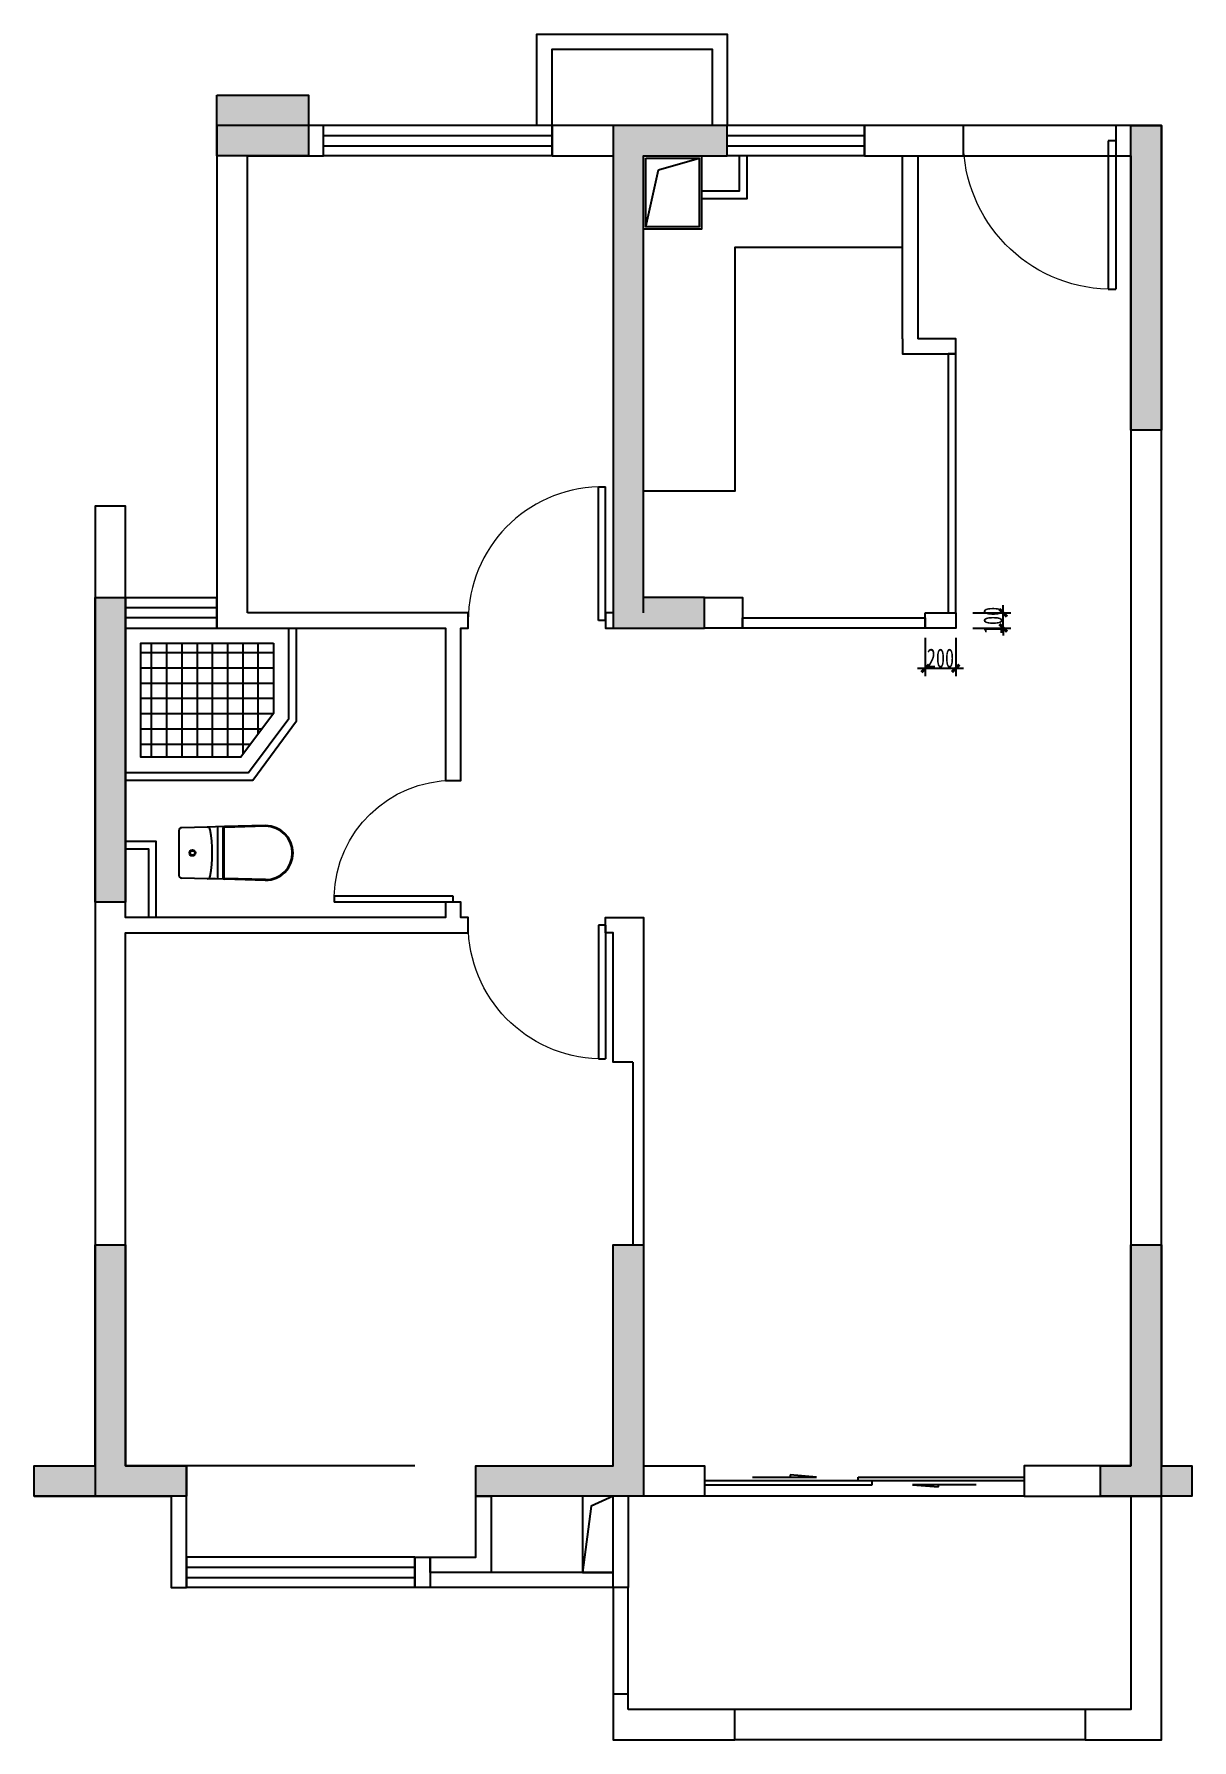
# Model space of a CAD drawing. Header units: millimetres. Extents: x -133666 to 880576, y -269375 to 86941.
# Drawn here: x 10006 to 17606, y -128526 to -117326 of the extents above; entities that cross this region are included whole.
import ezdxf

# ---------------------------------------------------------------- set-up
doc = ezdxf.new("R2010")
doc.units = ezdxf.units.MM
doc.header["$LTSCALE"] = 1000
doc.layers.get('0').update_dxf_attribs({"linetype": 'CONTINUOUS'})
doc.layers.get('Defpoints').update_dxf_attribs({"color": 6, "linetype": 'CONTINUOUS'})
for name, color, linetype in [('A-area', 23, 'CONTINUOUS'), ('A-Lvtry', 5, 'CONTINUOUS'), ('A-洞口', 105, 'CONTINUOUS'), ('A-烟气道', 105, 'CONTINUOUS'), ('A-看线', 105, 'CONTINUOUS'), ('AE-FLOR', 151, 'CONTINUOUS'), ('DIM', 3, 'CONTINUOUS'), ('PUB_HATCH', 8, 'CONTINUOUS'), ('PUB_TEXT', 7, 'CONTINUOUS'), ('WALL', 2, 'CONTINUOUS'), ('WINDOW', 4, 'CONTINUOUS'), ('剪力墙', 6, 'CONTINUOUS'), ('栏杆', 142, 'CONTINUOUS')]:
    doc.layers.add(name, color=color, linetype=linetype)
doc.styles.add('DIM', font='', dxfattribs={"width": 0.7})
doc.styles.get('DIM').set_extended_font_data('SimSun')
doc.dimstyles.new('金螳螂1-50', dxfattribs={"dimscale": 50, "dimtxt": 2.5, "dimasz": 1, "dimexe": 1, "dimexo": 1, "dimgap": 0.1, "dimtad": 1, "dimdec": 0, "dimrnd": 5, "dimzin": 0, "dimdsep": 46, "dimtxsty": 'DIM', "dimblk": 'ARCHTICK', "dimcen": 2, "dimdle": 1, "dimclrd": 254, "dimclre": 254, "dimclrt": 30, "dimadec": 0, "dimazin": 0, "dimtfac": 1, "dimtdec": 0, "dimtix": 1, "dimtmove": 2, "dimatfit": 3, "dimldrblk": 'A', "dimfxl": 0, "dimtolj": 1, "dimtzin": 0, "dimarcsym": 0})

# ---------------------------------------------------------------- blocks, each defined once
blk = doc.blocks.new('A3ktsjw')
at = {"layer": '栏杆'}
for points in [[(-26114, 169535), (-26114, 170135), (-24864, 170135), (-24864, 169535)], [(-26014, 169535), (-26014, 170035), (-24964, 170035), (-24964, 169535)]]:
    blk.add_lwpolyline(points, dxfattribs=at)
blk = doc.blocks.new('$DorLib2D$00000131')
at = {"color": 0, "linetype": 'Continuous'}
for p, q in [((0.15, 0.125), (0.2319, 0.1973)), ((0.2319, 0.1973), (0.2319, 0.125)), ((-0.5, 0.125), (-0.5, 0)), ((0.0192, 0.125), (-0.5, 0.125)), ((0.0192, 0), (0.0192, 0.125)), ((0.35, 0.125), (0.15, 0.125)), ((-0.5, 0), (0.0192, 0)), ((-0.024, 0), (0.5, 0)), ((-0.024, -0.125), (-0.024, 0)), ((0.5, 0), (0.5, -0.125)), ((-0.35, -0.125), (-0.15, -0.125)), ((-0.2319, -0.1973), (-0.2319, -0.125)), ((-0.15, -0.125), (-0.2319, -0.1973)), ((0.5, -0.125), (-0.024, -0.125))]:
    blk.add_line(p, q, dxfattribs=at)
blk = doc.blocks.new('$TCHSYS$WIN2D')
for p, q in [((-0.5, 0.5), (0.5, 0.5)), ((-0.5, 0.5), (-0.5, -0.5)), ((0.5, 0.5), (0.5, -0.5)), ((0.5, 0.1667), (-0.5, 0.1667)), ((0.5, -0.1667), (-0.5, -0.1667)), ((-0.5, -0.5), (0.5, -0.5))]:
    blk.add_line(p, q)
blk = doc.blocks.new('$DorLib2D$00000001')
for p, q in [((0.45, 0.975), (0.5, 0.975)), ((0.45, 0), (0.45, 0.975)), ((0.5, 0), (0.5, 0.975)), ((0.5, 0), (0.45, 0))]:
    blk.add_line(p, q)
at = {"lineweight": 13}
blk.add_arc((0.475, 0), 0.975, 91.4693, 180, dxfattribs=at)
blk = doc.blocks.new('A$C2EEA3612')
at = {"linetype": 'Continuous'}
for p, q in [((-180, 570), (-173, 300)), ((-175, 570), (-168, 300)), ((175, 570), (168, 300)), ((180, 570), (173, 300)), ((-173, 300), (-171, 240)), ((-172, 255), (172, 255)), ((-171, 240), (-169, 187)), ((-163, 295), (163, 295)), ((-163, 290), (163, 290)), ((171, 240), (169, 187)), ((173, 300), (171, 240)), ((-169, 187), (-166, 19)), ((169, 187), (166, 19)), ((-146, 0), (146, 0))]:
    blk.add_line(p, q, dxfattribs=at)
for radius in [20, 15]:
    blk.add_circle((0, 90), radius, dxfattribs=at)
for centre, radius, start, end in [((0, 570), 180, 0, 180), ((0, 570), 175, 0, 180), ((-163, 300), 10, 181.7534, 270), ((-163, 300), 5, 181.7534, 270), ((163, 300), 5, 270, 358.2466), ((163, 300), 10, 270, 358.2466), ((-149, 187), 20, 99.8557, 181.7534), ((0, -673), 893, 80.1443, 99.8557), ((149, 187), 20, 358.2466, 80.1443), ((-146, 20), 20, 181.7534, 270), ((146, 20), 20, 270, 358.2466)]:
    blk.add_arc(centre, radius, start, end, dxfattribs=at)
blk = doc.blocks.new('g3wr')
at = {"color": 251}
blk.add_wipeout([(92376, 176270), (92376, 176416), (92376, 176562), (92382, 176575), (92396, 176582), (92459, 176583), (92576, 176581), (92666, 176589), (92736, 176588), (92946, 176596), (92946, 176591), (93057, 176558), (93057, 176558), (93126, 176416), (93076, 176298), (92946, 176236), (92831, 176244), (92676, 176243), (92576, 176251), (92396, 176250)], dxfattribs=at)
at = {"xscale": -1, "rotation": 270}
blk.add_blockref('A$C2EEA3612', (92376, 176416), dxfattribs=at)
blk = doc.blocks.new('_ArchTick')
at = {"color": 0, "linetype": 'ByBlock', "const_width": 0.4}
blk.add_lwpolyline([(-0.5, -0.5), (0.5, 0.5)], dxfattribs=at)
blk = doc.blocks.new('*D1228')
at = {"layer": 'Defpoints', "color": 0}
for p in [(15856, -121226), (16056, -121226), (15856, -121491)]:
    blk.add_point(p, dxfattribs=at)
at = {"layer": 'DIM', "color": 254, "lineweight": -2}
for p, q in [((15856, -121291), (15856, -121541)), ((16056, -121291), (16056, -121541)), ((16106, -121491), (15806, -121491))]:
    blk.add_line(p, q, dxfattribs=at)
at = {"layer": 'DIM', "color": 254, "lineweight": -2, "xscale": 50, "yscale": 50, "zscale": 50, "rotation": 180}
blk.add_blockref('_ArchTick', (15856, -121491), dxfattribs=at)
at = {"layer": 'DIM', "color": 254, "lineweight": -2, "xscale": 50, "yscale": 50, "zscale": 50}
blk.add_blockref('_ArchTick', (16056, -121491), dxfattribs=at)
at = {"layer": 'DIM', "color": 30, "insert": (15956, -121424), "char_height": 125, "attachment_point": 5, "style": 'DIM'}
blk.add_mtext('\\A1;200', dxfattribs=at)
blk = doc.blocks.new('A')
for p, q in [((-0.37, 0), (-2.13, 0)), ((-1.44, 1.15), (-1.09, 1.44)), ((-1.44, 1.15), (-0.37, 0)), ((-1.44, -1.15), (-0.37, 0)), ((-1.09, 1.44), (0, 0)), ((-1.09, -1.44), (0, 0)), ((-1.44, -1.15), (-1.09, -1.44))]:
    blk.add_line(p, q)
for points in [[(-1.44, 1.15), (-1.09, 1.44), (-0.37, 0), (0, 0)], [(-1.44, -1.15), (-1.09, -1.44), (-0.37, 0), (0, 0)]]:
    blk.add_solid(points)
blk = doc.blocks.new('*D1229')
at = {"layer": 'Defpoints', "color": 0}
for p in [(16056, -121126), (16368, -121126), (16056, -121226)]:
    blk.add_point(p, dxfattribs=at)
at = {"layer": 'DIM', "color": 254, "lineweight": -2}
for p, q in [((16168, -121126), (16418, -121126)), ((16368, -121126), (16368, -121076)), ((16368, -121226), (16368, -121126)), ((16168, -121226), (16418, -121226)), ((16368, -121226), (16368, -121276))]:
    blk.add_line(p, q, dxfattribs=at)
at = {"layer": 'DIM', "color": 254, "lineweight": -2, "xscale": 50, "yscale": 50, "zscale": 50}
for p, rotation in [((16368, -121126), 270), ((16368, -121226), 90)]:
    blk.add_blockref('_ArchTick', p, dxfattribs=dict(at, rotation=rotation))
at = {"layer": 'DIM', "color": 30, "insert": (16301, -121176), "char_height": 125, "attachment_point": 5, "rotation": 90, "style": 'DIM'}
blk.add_mtext('\\A1;100', dxfattribs=at)

msp = doc.modelspace()

# ---------------------------------------------------------------- hatches: boundary and pattern name
at = {"layer": 'PUB_HATCH'}
for points in [[(11206.3, -117726.4), (11806.3, -117726.4), (11806.3, -118126.4), (11206.3, -118126.4)], [(14406.3, -121026.4), (14006.3, -121026.4), (14006.3, -118126.4), (14556.3, -118126.4), (14556.3, -117926.4), (13806.3, -117926.4), (13806.3, -121226.4), (14006.3, -121226.4), (14406.3, -121226.4)], [(17206.3, -117926.4), (17406.3, -117926.4), (17406.3, -119926.4), (17206.3, -119926.4), (17206.3, -118126.4)], [(10406.3, -121026.4), (10606.3, -121026.4), (10606.3, -123026.4), (10406.3, -123026.4), (10406.3, -121226.4)], [(10006.3, -126926.4), (10006.3, -126726.4), (10406.3, -126726.4), (10406.3, -125276.4), (10606.3, -125276.4), (10606.3, -126726.4), (11006.3, -126726.4), (11006.3, -126926.4)], [(13806.3, -126726.4), (13806.3, -125276.4), (14006.3, -125276.4), (14006.3, -126926.4), (12906.3, -126926.4), (12906.3, -126726.4)], [(17006.3, -126926.4), (17006.3, -126726.4), (17206.3, -126726.4), (17206.3, -125276.4), (17406.3, -125276.4), (17406.3, -126726.4), (17606.3, -126726.4), (17606.3, -126926.4)]]:
    msp.add_hatch(color=256, dxfattribs=at).paths.add_polyline_path(points)
at = {"layer": 'PUB_TEXT'}
h = msp.add_hatch(dxfattribs=at)
h.set_pattern_fill('_USER', color=250, scale=100, double=1, pattern_type=0)
h.set_pattern_definition([(0, (11577.7, -121787.52), (0, 100), []), (90, (11577.7, -121787.52), (-100, 6e-15), [])])
h.paths.add_polyline_path([(11577.7, -121326.4), (11577.7, -121787.5), (11363.1, -122074.1), (10706.3, -122074.1), (10706.3, -121326.4)])

# ---------------------------------------------------------------- linework, layer by layer
at = {"layer": 'A-Lvtry', "ltscale": 3}
msp.add_line((14606.3, -120326.4), (14006.3, -120326.4), dxfattribs=at)
for points in [[(15706.3, -118726.4), (14606.3, -118726.4), (14606.3, -120326.4), (14606.3, -120326.4)], [(10606.3, -122224.1), (11441.8, -122224.1), (11727.7, -121834.3), (11727.7, -121226.4)], [(10606.3, -122174.1), (11413.1, -122174.1), (11677.7, -121820.8), (11677.7, -121226.4)]]:
    msp.add_lwpolyline(points, dxfattribs=at)
at = {"layer": 'A-洞口'}
msp.add_lwpolyline([(13606.3, -126926.4), (13606.3, -127426.4), (13806.3, -127426.4), (13806.3, -126926.4)], close=True, dxfattribs=at)
msp.add_lwpolyline([(13806.3, -126926.4), (13663.4, -126992.2), (13606.3, -127426.4)], dxfattribs=at)
at = {"layer": 'A-烟气道'}
for points in [[(14006.3, -118126.4), (14386.3, -118126.4), (14386.3, -118606.4), (14006.3, -118606.4)], [(14021.3, -118141.4), (14371.3, -118141.4), (14371.3, -118591.4), (14021.3, -118591.4)]]:
    msp.add_lwpolyline(points, close=True, dxfattribs=at)
msp.add_lwpolyline([(14021.3, -118591.4), (14104.1, -118218.5), (14371.3, -118141.4)], dxfattribs=at)
at = {"layer": 'A-看线'}
msp.add_lwpolyline([(12506.3, -126726.4), (11006.3, -126726.4)], dxfattribs=at)
at = {"layer": 'AE-FLOR'}
for points in [[(13806.3, -127526.4), (13806.3, -128226.4)], [(13906.3, -128226.4), (13906.3, -127526.4)], [(16906.3, -128326.4), (14606.3, -128326.4)], [(16906.3, -128526.4), (14606.3, -128526.4)]]:
    msp.add_lwpolyline(points, dxfattribs=at)
at = {"layer": 'PUB_TEXT', "color": 250}
msp.add_lwpolyline([(11577.7, -121326.4), (11577.7, -121787.5), (11363.1, -122074.1), (10706.3, -122074.1), (10706.3, -121326.4)], close=True, dxfattribs=at)
at = {"layer": 'WALL'}
for p, q in [((16106.3, -118126.4), (17106.3, -118126.4)), ((13936.3, -124076.4), (13936.3, -125276.4)), ((14006.3, -124076.4), (14006.3, -125276.4))]:
    msp.add_line(p, q, dxfattribs=at)
for points in [[(11406.3, -121126.4), (11406.3, -118126.4), (11906.3, -118126.4), (11906.3, -117926.4), (11206.3, -117926.4), (11206.3, -121226.4), (12706.3, -121226.4), (12706.3, -122226.4), (12806.3, -122226.4), (12806.3, -121226.4), (12856.3, -121226.4), (12856.3, -121126.4)], [(16106.3, -118126.4), (16106.3, -117926.4), (15456.3, -117926.4), (15456.3, -117926.4), (15456.3, -118126.4)], [(17406.3, -126826.4), (17406.3, -117926.4), (17106.3, -117926.4), (17106.3, -118126.4), (17206.3, -118126.4), (17206.3, -126726.4), (16506.3, -126726.4), (16506.3, -126926.4), (17206.3, -126926.4), (17206.3, -128326.4), (16906.3, -128326.4), (16906.3, -128526.4), (17406.3, -128526.4)], [(14406.3, -121026.4), (14656.3, -121026.4), (14656.3, -121226.4), (14406.3, -121226.4)], [(12606.3, -127326.4), (12906.3, -127326.4), (12906.3, -126926.4), (13006.3, -126926.4), (13006.3, -127426.4), (12606.3, -127426.4)], [(12506.3, -127326.4), (12606.3, -127326.4), (12606.3, -127526.4), (12506.3, -127526.4)], [(13906.3, -128326.4), (13906.3, -128226.4), (13806.3, -128226.4), (13806.3, -128526.4), (14606.3, -128526.4), (14606.3, -128326.4)]]:
    msp.add_lwpolyline(points, close=True, dxfattribs=at)
for points in [[(14006.3, -121126.4), (14006.3, -118126.4), (14556.3, -118126.4), (14556.3, -117926.4), (13906.3, -117926.4), (13406.3, -117926.4), (13406.3, -118126.4), (13806.3, -118126.4), (13806.3, -121126.4), (13756.3, -121126.4), (13756.3, -121226.4), (13906.3, -121226.4)], [(14386.3, -118406.4), (14686.3, -118406.4), (14686.3, -118126.4)], [(14386.3, -118356.4), (14636.3, -118356.4), (14636.3, -118126.4)], [(15706.3, -119326.4), (15706.3, -118126.4), (15806.3, -118126.4), (15806.3, -119326.4)], [(15706.3, -119326.4), (15706.3, -119426.4), (16056.3, -119426.4), (16056.3, -119326.4), (15806.3, -119326.4)], [(11006.3, -127326.4), (11006.3, -126726.4), (10606.3, -126726.4), (10606.3, -123226.4), (12856.3, -123226.4), (12856.3, -123126.4), (12806.3, -123126.4), (12806.3, -123026.4), (12706.3, -123026.4), (12706.3, -123126.4), (10606.3, -123126.4), (10606.3, -120426.4), (10406.3, -120426.4), (10406.3, -126926.4), (10906.3, -126926.4), (10906.3, -127526.4), (11006.3, -127526.4), (11006.3, -127326.4)], [(10606.3, -122626.4), (10806.3, -122626.4), (10806.3, -123126.4)], [(10606.3, -122676.4), (10756.3, -122676.4), (10756.3, -123126.4)], [(13806.3, -124076.4), (13806.3, -123226.4), (13756.3, -123226.4), (13756.3, -123126.4), (14006.3, -123126.4), (14006.3, -124076.4)], [(13936.3, -124076.4), (13806.3, -124076.4), (13806.3, -124076.4)], [(14006.3, -125276.4), (14006.3, -126726.4), (14406.3, -126726.4), (14406.3, -126926.4), (13906.3, -126926.4), (13906.3, -127526.4), (13806.3, -127526.4), (13806.3, -126926.4), (12906.3, -126926.4), (12906.3, -126926.4), (12906.3, -126726.4), (12906.3, -126726.4), (12906.3, -126726.4), (13806.3, -126726.4), (13806.3, -125276.4)], [(13806.3, -125276.4), (13936.3, -125276.4)]]:
    msp.add_lwpolyline(points, dxfattribs=at)
at = {"layer": 'WALL', "elevation": 0}
msp.add_lwpolyline([(15856.3, -121126.4), (16056.3, -121126.4), (16056.3, -121226.4), (15856.3, -121226.4)], close=True, dxfattribs=at)
at = {"layer": 'WINDOW'}
for p, q in [((17106.3, -117926.4, 0), (16106.3, -117926.4, 0)), ((16506.3, -126926.4), (14406.3, -126926.4))]:
    msp.add_line(p, q, dxfattribs=at)
for points in [[(16056.3, -119426.4), (16006.3, -119426.4), (16006.3, -121126.4), (16056.3, -121126.4)], [(14656.3, -121159.7), (15856.3, -121159.7), (15856.3, -121226.4), (14656.3, -121226.4)]]:
    msp.add_lwpolyline(points, close=True, dxfattribs=at)
at = {"layer": '剪力墙', "elevation": 0}
for points in [[(11206.3, -117726.4), (11806.3, -117726.4), (11806.3, -118126.4), (11206.3, -118126.4)], [(14406.3, -121026.4), (14006.3, -121026.4), (14006.3, -118126.4), (14556.3, -118126.4), (14556.3, -117926.4), (13806.3, -117926.4), (13806.3, -121226.4), (14006.3, -121226.4), (14406.3, -121226.4)], [(17206.3, -117926.4), (17406.3, -117926.4), (17406.3, -119926.4), (17206.3, -119926.4), (17206.3, -118126.4)], [(10406.3, -121026.4), (10606.3, -121026.4), (10606.3, -123026.4), (10406.3, -123026.4), (10406.3, -121226.4)], [(13806.3, -126726.4), (13806.3, -125276.4), (14006.3, -125276.4), (14006.3, -126926.4), (12906.3, -126926.4), (12906.3, -126726.4)]]:
    msp.add_lwpolyline(points, close=True, dxfattribs=at)
for points in [[(11406.3, -118126.4), (11406.3, -118126.4)], [(17206.3, -118126.4), (17206.3, -118126.4)], [(10406.3, -121226.4), (10406.3, -121226.4)], [(10006.3, -126926.4), (10006.3, -126726.4), (10406.3, -126726.4), (10406.3, -125276.4), (10606.3, -125276.4), (10606.3, -126726.4), (11006.3, -126726.4), (11006.3, -126926.4), (10006.3, -126926.4), (10606.3, -126926.4)], [(17006.3, -126926.4), (17006.3, -126726.4), (17206.3, -126726.4), (17206.3, -125276.4), (17406.3, -125276.4), (17406.3, -126726.4), (17606.3, -126726.4), (17606.3, -126926.4), (17006.3, -126926.4), (17406.3, -126926.4)], [(14006.3, -126726.4), (14006.3, -126726.4)]]:
    msp.add_lwpolyline(points, dxfattribs=at)
at = {"layer": '栏杆'}
for points in [[(13806.3, -127426.4), (12606.3, -127426.4)], [(13806.3, -127526.4), (12606.3, -127526.4)]]:
    msp.add_lwpolyline(points, dxfattribs=at)

# ---------------------------------------------------------------- block references
at = {"layer": 'A-area'}
msp.add_blockref('A3ktsjw', (39420.6, -287461.1), dxfattribs=at)
at = {"layer": 'WINDOW'}
for name, p, xscale, yscale, zscale, rotation in [('$TCHSYS$WIN2D', (12656.3, -118026.4), 1500, 200, 1500, 180), ('$TCHSYS$WIN2D', (15006.3, -118026.4), 900, 200, 900, 180), ('$DorLib2D$00000001', (16606.3, -118026.4), -1000, 1000, -1000, 180), ('$TCHSYS$WIN2D', (10906.3, -121126.4), -600, 200, -600, 180), ('$DorLib2D$00000001', (12756.3, -122626.4), -800, 800, 800, 90), ('$DorLib2D$00000001', (13306.3, -123176.4), -900, 900, -900, 180)]:
    msp.add_blockref(name, p, dxfattribs=dict(at, xscale=xscale, yscale=yscale, zscale=zscale, rotation=rotation))
for name, p, xscale, yscale, zscale in [('$DorLib2D$00000001', (13306.3, -121176.4), 900, 900, -900), ('$DorLib2D$00000131', (15456.3, -126826.4), -2100, 200, 2100), ('$TCHSYS$WIN2D', (11756.3, -127426.4), -1500, 200, 1500)]:
    msp.add_blockref(name, p, dxfattribs=dict(at, xscale=xscale, yscale=yscale, zscale=zscale))

# ---------------------------------------------------------------- dimensions: what is measured, and where the dimension line sits
at = {"layer": 'DIM'}
dim = msp.add_linear_dim(base=(16368.3, -121126.4), p1=(16056.3, -121226.4), p2=(16056.3, -121126.4), angle=90, dimstyle='金螳螂1-50', dxfattribs=at)
dim.commit()
dim.dimension.update_dxf_attribs({"geometry": '*D1229', "text_midpoint": (16300.8, -121176.4)})
dim = msp.add_linear_dim(base=(15856.3, -121491.2), p1=(16056.3, -121226.4), p2=(15856.3, -121226.4), dimstyle='金螳螂1-50', dxfattribs=at)
dim.commit()
dim.dimension.update_dxf_attribs({"geometry": '*D1228', "text_midpoint": (15956.3, -121423.7)})

# ---------------------------------------------------------------- next in the draw order: block references
at = {"layer": 'A-Lvtry', "ltscale": 3, "extrusion": (0, 0, -1), "zscale": -1, "rotation": 180}
msp.add_blockref('g3wr', (81420.2, 53713.2), dxfattribs=at)

doc.saveas('drawing.dxf')
